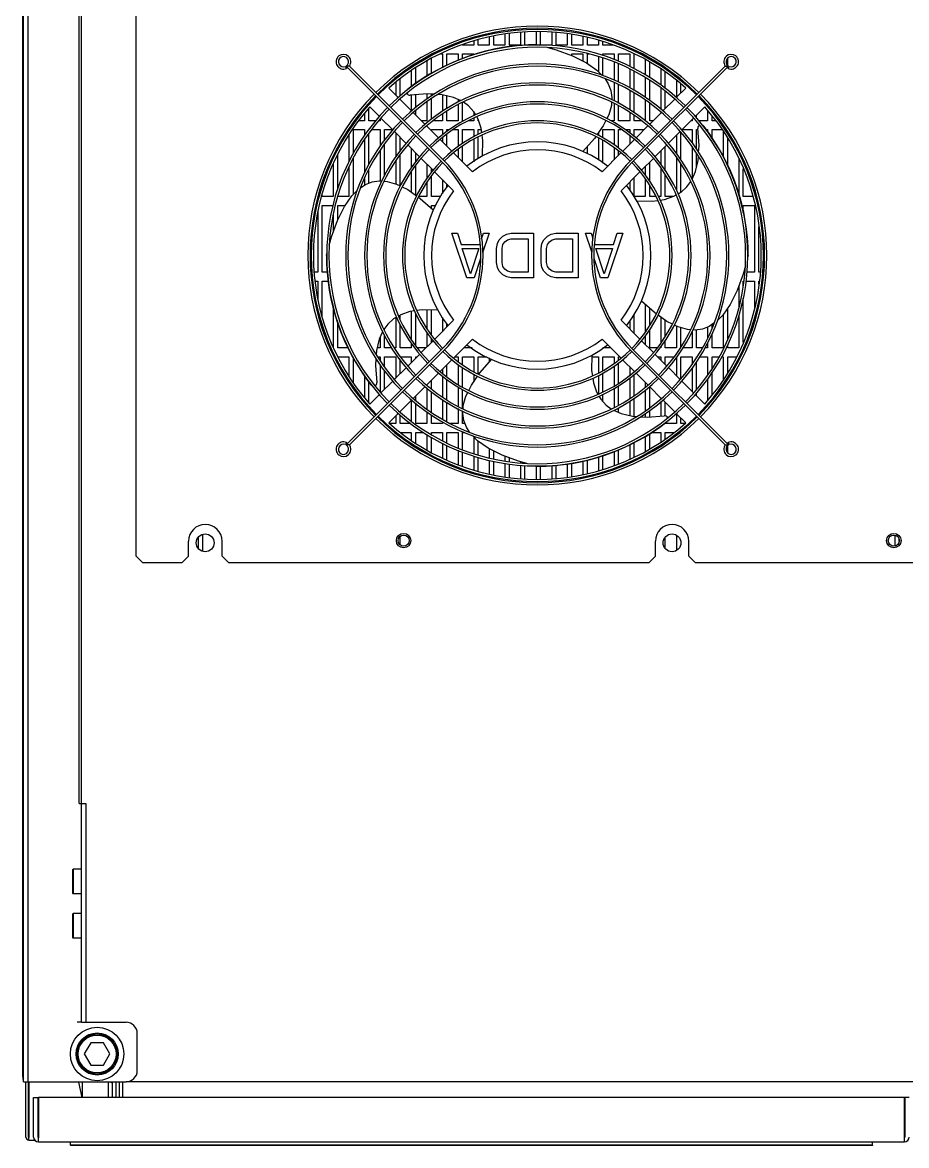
# Model space of a CAD drawing. Header units: millimetres. Extents: x 0 to 100, y -1 to 80.
# Drawn here: x 0 to 39.7, y 0 to 50.4 of the extents above; entities that cross this region are included whole.
import ezdxf

# ---------------------------------------------------------------- set-up
doc = ezdxf.new("R2010")
doc.units = ezdxf.units.MM
for name, color, linetype in [('2017-00020_0', 7, 'Continuous'), ('2401-00913_0', 7, 'Continuous'), ('2403-00027_S-M6-0_0', 7, 'Continuous'), ('2404-00013-D12D24-P_0', 7, 'Continuous'), ('2404-00038-S-D12_0', 7, 'Continuous'), ('4204-00012_0', 7, 'Continuous'), ('4212-01148_1X_0', 7, 'Continuous'), ('4212-16188_0', 7, 'Continuous'), ('4212-59911_0', 7, 'Continuous'), ('4212-62024_0', 7, 'Continuous'), ('4212-63792_0', 7, 'Continuous'), ('4212-63795_0', 7, 'Continuous'), ('4212-94039_0', 7, 'Continuous'), ('4212-97727_0', 7, 'Continuous'), ('4212-KH007_0', 7, 'Continuous'), ('4215-00605_0', 7, 'Continuous'), ('4215-00863_0', 7, 'Continuous'), ('DSJIAOLIAN_6_0', 7, 'Continuous'), ('QIANSHANHENLIAN_24_0', 7, 'Continuous'), ('ZUOQIANLIZHU_32_0', 7, 'Continuous')]:
    doc.layers.add(name, color=color, linetype=linetype)

msp = doc.modelspace()

# ---------------------------------------------------------------- linework, layer by layer
at = {"layer": '2017-00020_0', "color": 7, "linetype": 'Continuous'}
for p, q in [((23.105, 49.424), (23.195, 49.4)), ((16.867, 47.047), (16.436, 47.478)), ((29.774, 47.478), (29.343, 47.047)), ((17.468, 46.445), (16.937, 46.976)), ((18.833, 47.178), (18.652, 47.189)), ((29.273, 46.976), (28.745, 46.448)), ((15.587, 46.629), (16.018, 46.198)), ((20.02, 46.673), (19.785, 46.843)), ((30.192, 46.198), (30.623, 46.629)), ((16.089, 46.128), (16.62, 45.597)), ((18.071, 45.843), (17.54, 46.374)), ((20.447, 46.088), (20.391, 46.184)), ((26.312, 46.281), (26.225, 46.104)), ((28.674, 46.378), (28.143, 45.847)), ((29.593, 45.6), (30.121, 46.128)), ((16.691, 45.525), (17.222, 44.994)), ((18.673, 45.24), (18.141, 45.772)), ((28.072, 45.775), (27.535, 45.239)), ((28.992, 44.998), (29.523, 45.529)), ((17.293, 44.924), (17.825, 44.392)), ((19.276, 44.638), (18.744, 45.17)), ((27.464, 45.168), (26.931, 44.635)), ((28.384, 44.39), (28.92, 44.927)), ((20.197, 43.716), (19.347, 44.567)), ((26.86, 44.563), (26.013, 43.716)), ((30.323, 44.232), (30.335, 44.421)), ((17.895, 44.321), (18.427, 43.789)), ((27.78, 43.786), (28.313, 44.319)), ((18.498, 43.718), (19.349, 42.868)), ((26.861, 42.868), (27.708, 43.715)), ((29.818, 43.045), (29.989, 43.282)), ((27.576, 42.414), (28.27, 42.399)), ((28.27, 42.399), (28.506, 42.433)), ((29.233, 42.618), (29.336, 42.678)), ((19.938, 38.96), (19.272, 40.96)), ((19.272, 40.96), (19.522, 40.96)), ((19.522, 40.96), (19.688, 40.449)), ((20.607, 40.711), (20.688, 40.96)), ((20.938, 40.96), (20.647, 40.085)), ((20.688, 40.96), (20.938, 40.96)), ((21.563, 40.832), (21.73, 40.917)), ((21.73, 40.917), (21.938, 40.96)), ((21.938, 40.96), (22.938, 40.96)), ((22.938, 40.96), (22.938, 38.96)), ((23.563, 40.832), (23.73, 40.917)), ((23.73, 40.917), (23.938, 40.96)), ((23.938, 40.96), (24.938, 40.96)), ((24.938, 40.96), (24.938, 38.96)), ((25.553, 40.117), (25.272, 40.96)), ((25.272, 40.96), (25.522, 40.96)), ((25.522, 40.96), (25.6, 40.72)), ((26.938, 40.96), (26.272, 38.96)), ((26.522, 40.449), (26.688, 40.96)), ((26.688, 40.96), (26.938, 40.96)), ((19.688, 40.449), (20.522, 40.449)), ((20.522, 40.449), (20.542, 40.51)), ((21.272, 40.279), (21.313, 40.492)), ((21.313, 40.492), (21.397, 40.662)), ((21.397, 40.662), (21.563, 40.832)), ((21.522, 40.279), (21.563, 40.449)), ((21.563, 40.449), (21.647, 40.577)), ((21.647, 40.577), (21.772, 40.662)), ((21.772, 40.662), (21.938, 40.705)), ((21.938, 40.705), (22.688, 40.705)), ((22.688, 40.705), (22.688, 39.215)), ((23.272, 40.279), (23.313, 40.492)), ((23.313, 40.492), (23.397, 40.662)), ((23.397, 40.662), (23.563, 40.832)), ((23.522, 40.279), (23.563, 40.449)), ((23.563, 40.449), (23.647, 40.577)), ((23.647, 40.577), (23.772, 40.662)), ((23.772, 40.662), (23.938, 40.705)), ((23.938, 40.705), (24.688, 40.705)), ((24.688, 40.705), (24.688, 39.215)), ((25.668, 40.51), (25.688, 40.449)), ((25.688, 40.449), (26.522, 40.449)), ((13.64, 39.96), (13.665, 40.05)), ((20.105, 39.13), (19.73, 40.279)), ((19.73, 40.279), (20.48, 40.279)), ((20.48, 40.279), (20.105, 39.13)), ((21.272, 39.641), (21.272, 40.279)), ((21.522, 39.641), (21.522, 40.279)), ((23.272, 39.641), (23.272, 40.279)), ((23.522, 39.641), (23.522, 40.279)), ((26.105, 39.13), (25.73, 40.279)), ((25.73, 40.279), (26.48, 40.279)), ((26.48, 40.279), (26.105, 39.13)), ((32.57, 39.96), (32.545, 39.87)), ((20.559, 39.821), (20.272, 38.96)), ((21.313, 39.428), (21.272, 39.641)), ((21.397, 39.258), (21.313, 39.428)), ((21.563, 39.471), (21.522, 39.641)), ((21.647, 39.343), (21.563, 39.471)), ((21.772, 39.258), (21.647, 39.343)), ((23.313, 39.428), (23.272, 39.641)), ((23.397, 39.258), (23.313, 39.428)), ((23.563, 39.471), (23.522, 39.641)), ((23.647, 39.343), (23.563, 39.471)), ((23.772, 39.258), (23.647, 39.343)), ((25.938, 38.96), (25.651, 39.821)), ((20.272, 38.96), (19.938, 38.96)), ((21.563, 39.088), (21.397, 39.258)), ((21.73, 39.003), (21.563, 39.088)), ((21.938, 38.96), (21.73, 39.003)), ((21.938, 39.215), (21.772, 39.258)), ((22.688, 39.215), (21.938, 39.215)), ((22.938, 38.96), (21.938, 38.96)), ((23.563, 39.088), (23.397, 39.258)), ((23.73, 39.003), (23.563, 39.088)), ((23.938, 38.96), (23.73, 39.003)), ((23.938, 39.215), (23.772, 39.258)), ((24.688, 39.215), (23.938, 39.215)), ((24.938, 38.96), (23.938, 38.96)), ((26.272, 38.96), (25.938, 38.96)), ((17.94, 37.521), (17.704, 37.487)), ((18.634, 37.506), (17.94, 37.521)), ((16.392, 36.875), (16.221, 36.638)), ((16.977, 37.302), (16.874, 37.242)), ((19.349, 37.052), (18.502, 36.205)), ((27.712, 36.202), (26.861, 37.052)), ((18.43, 36.134), (17.897, 35.601)), ((19.35, 35.357), (20.197, 36.204)), ((26.013, 36.204), (26.863, 35.353)), ((28.315, 35.599), (27.783, 36.131)), ((15.887, 35.688), (15.875, 35.499)), ((17.826, 35.53), (17.29, 34.993)), ((28.917, 34.996), (28.385, 35.528)), ((17.218, 34.922), (16.687, 34.391)), ((18.746, 34.752), (19.279, 35.285)), ((26.934, 35.282), (27.466, 34.75)), ((29.519, 34.395), (28.988, 34.926)), ((16.617, 34.32), (16.089, 33.792)), ((18.138, 34.145), (18.675, 34.681)), ((27.537, 34.68), (28.069, 34.148)), ((30.121, 33.792), (29.59, 34.323)), ((17.536, 33.542), (18.067, 34.073)), ((19.898, 33.639), (19.985, 33.816)), ((25.763, 33.832), (25.819, 33.736)), ((28.139, 34.077), (28.67, 33.546)), ((16.018, 33.722), (15.587, 33.291)), ((16.937, 32.944), (17.465, 33.472)), ((28.742, 33.475), (29.273, 32.944)), ((30.623, 33.291), (30.192, 33.722)), ((16.436, 32.442), (16.867, 32.873)), ((26.19, 33.247), (26.425, 33.077)), ((29.343, 32.873), (29.774, 32.442)), ((27.377, 32.742), (27.558, 32.731)), ((23.105, 30.495), (23.015, 30.52))]:
    msp.add_line(p, q, dxfattribs=at)
for points in [[(23.57, 49.297), (23.946, 49.194), (24.683, 48.925), (25.311, 48.614), (25.783, 48.285), (26.018, 48.047)], [(26.148, 47.888), (26.29, 47.67), (26.406, 47.368), (26.452, 47.05), (26.445, 46.948)], [(18.478, 47.2), (18.171, 47.219), (17.406, 47.163)], [(19.683, 46.905), (19.341, 47.058), (18.833, 47.178)], [(20.34, 46.271), (20.258, 46.411), (20.02, 46.673)], [(26.438, 46.839), (26.428, 46.697), (26.312, 46.281)], [(20.618, 45.462), (20.587, 45.674), (20.447, 46.088)], [(26.181, 46.014), (26.065, 45.778), (25.783, 45.375)], [(30.345, 44.589), (30.364, 44.894), (30.308, 45.659)], [(20.651, 44.431), (20.666, 45.125), (20.632, 45.36)], [(25.725, 45.292), (25.669, 45.212), (25.155, 44.63)], [(30.05, 43.382), (30.203, 43.724), (30.323, 44.232)], [(13.768, 40.425), (13.871, 40.801), (14.14, 41.538), (14.451, 42.166), (14.78, 42.638), (15.021, 42.876)], [(15.177, 43.003), (15.395, 43.145), (15.697, 43.261), (16.015, 43.307), (16.122, 43.3)], [(16.228, 43.293), (16.368, 43.283), (16.784, 43.167), (16.956, 43.082)], [(17.045, 43.038), (17.287, 42.92), (17.688, 42.64)], [(29.422, 42.729), (29.556, 42.807), (29.818, 43.045)], [(17.77, 42.582), (17.853, 42.524), (18.435, 42.01)], [(28.609, 42.448), (28.819, 42.478), (29.233, 42.618)], [(32.442, 39.495), (32.339, 39.119), (32.07, 38.382), (31.759, 37.754), (31.43, 37.282), (31.189, 37.044)], [(28.44, 37.338), (28.357, 37.396), (27.775, 37.91)], [(17.601, 37.472), (17.391, 37.442), (16.977, 37.302)], [(16.788, 37.191), (16.654, 37.113), (16.392, 36.875)], [(29.165, 36.882), (28.923, 37), (28.522, 37.28)], [(29.982, 36.627), (29.842, 36.637), (29.426, 36.753), (29.254, 36.838)], [(31.033, 36.917), (30.815, 36.775), (30.513, 36.659), (30.195, 36.613), (30.088, 36.62)], [(16.16, 36.538), (16.007, 36.196), (15.887, 35.688)], [(15.865, 35.331), (15.846, 35.026), (15.902, 34.261)], [(25.559, 35.489), (25.544, 34.795), (25.578, 34.56)], [(20.485, 34.628), (20.541, 34.708), (21.055, 35.29)], [(20.029, 33.906), (20.145, 34.142), (20.427, 34.545)], [(25.592, 34.458), (25.623, 34.246), (25.763, 33.832)], [(19.772, 33.081), (19.782, 33.223), (19.898, 33.639)], [(25.87, 33.649), (25.952, 33.509), (26.19, 33.247)], [(20.062, 32.032), (19.92, 32.25), (19.804, 32.552), (19.758, 32.87), (19.765, 32.972)], [(26.527, 33.015), (26.869, 32.862), (27.377, 32.742)], [(27.732, 32.72), (28.039, 32.701), (28.804, 32.757)], [(22.64, 30.623), (22.264, 30.726), (21.527, 30.995), (20.899, 31.306), (20.427, 31.635), (20.192, 31.873)]]:
    msp.add_lwpolyline(points, dxfattribs=at)
for centre, radius, start, end in [((23.105, 39.96), 10.05, 48.4227, 131.5773), ((23.105, 39.96), 9.464, 90, 127.8739), ((14.405, 48.66), 0.31, 294.8049, 306), ((31.805, 48.66), 0.31, 234, 245.1951), ((17.387, 47.312), 0.15, 127.8739, 158.1392), ((17.387, 47.312), 0.15, 206.6536, 277.2965), ((23.105, 39.96), 10.05, 138.4227, 221.5773), ((23.105, 39.96), 10.05, 318.4227, 41.5773), ((30.457, 45.678), 0.15, 116.6536, 187.2965), ((30.457, 45.678), 0.15, 37.8739, 68.1392), ((23.105, 39.96), 9.464, 0, 37.8739), ((23.105, 39.96), 5.1, 51.7714, 128.2286), ((23.105, 39.96), 4.75, 52.2567, 127.7433), ((23.105, 39.96), 5.1, 141.7714, 218.2286), ((23.105, 39.96), 4.75, 142.2567, 217.7433), ((23.105, 39.96), 4.75, 322.2567, 37.7433), ((23.105, 39.96), 5.1, 321.7714, 38.2286), ((23.105, 39.96), 9.464, 180, 217.8739), ((23.105, 39.96), 5.1, 231.7714, 308.2286), ((23.105, 39.96), 4.75, 232.2567, 307.7433), ((15.753, 34.242), 0.15, 217.8739, 248.1392), ((15.753, 34.242), 0.15, 296.6536, 7.2965), ((23.105, 39.96), 10.05, 228.4227, 311.5773), ((23.105, 39.96), 9.464, 270, 307.8739), ((28.823, 32.608), 0.15, 26.6536, 97.2965), ((28.823, 32.608), 0.15, 307.8739, 338.1392), ((14.405, 31.26), 0.31, 54, 65.1951), ((31.805, 31.26), 0.31, 114.8049, 126)]:
    msp.add_arc(centre, radius, start, end, dxfattribs=at)
at = {"layer": '2401-00913_0', "color": 7, "linetype": 'Continuous'}
for p, q in [((3.061, 4.61), (2.773, 4.11)), ((3.639, 4.61), (3.061, 4.61)), ((3.927, 4.11), (3.639, 4.61)), ((2.773, 4.11), (3.061, 3.61)), ((3.639, 3.61), (3.927, 4.11)), ((3.061, 3.61), (3.639, 3.61))]:
    msp.add_line(p, q, dxfattribs=at)
for radius in [0.9, 0.85]:
    msp.add_circle((3.35, 4.11), radius, dxfattribs=at)
at = {"layer": '2403-00027_S-M6-0_0', "color": 7, "linetype": 'Continuous'}
for p, q in [((2.25, 12.382), (2.28, 12.412)), ((2.25, 12.382), (2.25, 11.338)), ((2.28, 12.412), (2.28, 11.308)), ((2.65, 12.412), (2.28, 12.412)), ((2.25, 11.338), (2.28, 11.308)), ((2.65, 11.308), (2.28, 11.308)), ((2.25, 10.382), (2.28, 10.412)), ((2.25, 10.382), (2.25, 9.338)), ((2.28, 10.412), (2.28, 9.308)), ((2.65, 10.412), (2.28, 10.412)), ((2.25, 9.338), (2.28, 9.308)), ((2.65, 9.308), (2.28, 9.308))]:
    msp.add_line(p, q, dxfattribs=at)
at = {"layer": '2404-00013-D12D24-P_0', "color": 7, "linetype": 'Continuous'}
msp.add_circle((3.35, 4.11), 1.2, dxfattribs=at)
at = {"layer": '2404-00038-S-D12_0', "color": 7, "linetype": 'Continuous'}
for p, q in [((3.129, 3.191), (3.129, 3.239)), ((3.35, 3.165), (3.35, 3.213))]:
    msp.add_line(p, q, dxfattribs=at)
msp.add_circle((3.35, 4.11), 0.945, dxfattribs=at)
at = {"layer": '4204-00012_0', "color": 7, "linetype": 'Continuous'}
for p, q in [((14.54, 48.359), (14.499, 48.45)), ((14.528, 48.466), (18.827, 44.167)), ((14.603, 48.462), (14.567, 48.463)), ((14.671, 48.465), (18.898, 44.238)), ((31.539, 48.465), (27.312, 44.238)), ((31.682, 48.466), (27.383, 44.167)), ((31.607, 48.462), (31.643, 48.463)), ((31.67, 48.359), (31.711, 48.45)), ((18.827, 35.753), (14.528, 31.454)), ((18.898, 35.682), (14.671, 31.455)), ((27.312, 35.682), (31.539, 31.455)), ((27.383, 35.753), (31.682, 31.454)), ((14.54, 31.561), (14.499, 31.47)), ((14.603, 31.458), (14.567, 31.457)), ((31.607, 31.458), (31.643, 31.457)), ((31.67, 31.561), (31.711, 31.47))]:
    msp.add_line(p, q, dxfattribs=at)
for points in [[(14.567, 48.463), (14.539, 48.465), (14.528, 48.466)], [(14.671, 48.465), (14.661, 48.464), (14.635, 48.463), (14.603, 48.462)], [(31.539, 48.465), (31.549, 48.464), (31.575, 48.463), (31.607, 48.462)], [(31.643, 48.463), (31.671, 48.465), (31.682, 48.466)], [(14.567, 31.457), (14.539, 31.455), (14.528, 31.454)], [(14.671, 31.455), (14.662, 31.456), (14.635, 31.457), (14.603, 31.458)], [(31.539, 31.455), (31.548, 31.456), (31.575, 31.457), (31.607, 31.458)], [(31.643, 31.457), (31.671, 31.455), (31.682, 31.454)]]:
    msp.add_lwpolyline(points, dxfattribs=at)
for centre, radius, start, end in [((23.105, 39.96), 10.3, 45.2785, 134.7215), ((23.105, 39.96), 10.2, 45.281, 134.7182), ((14.405, 48.66), 0.33, 323.7147, 294.0752), ((23.105, 39.96), 9.45, 45.3042, 134.6958), ((23.105, 39.96), 9.35, 45.3074, 134.6926), ((31.805, 48.66), 0.33, 245.9248, 216.2853), ((14.405, 48.66), 0.23, 302.4441, 294.0752), ((23.105, 39.96), 8.6, 45.3334, 134.6664), ((23.105, 39.96), 8.5, 45.3373, 134.6624), ((31.805, 48.66), 0.23, 245.9248, 237.5559), ((23.105, 39.96), 7.75, 45.37, 134.629), ((23.105, 39.96), 7.65, 45.3748, 134.6241), ((23.105, 39.96), 10.3, 135.2785, 224.7215), ((23.105, 39.96), 10.2, 135.2818, 224.719), ((23.105, 39.96), 10.2, 315.2818, 44.719), ((23.105, 39.96), 10.3, 315.2785, 44.7215), ((23.105, 39.96), 9.45, 135.3042, 224.6958), ((23.105, 39.96), 9.35, 135.3074, 224.6926), ((23.105, 39.96), 6.9, 45.4154, 134.584), ((23.105, 39.96), 6.8, 45.4215, 134.5779), ((23.105, 39.96), 9.35, 315.3074, 44.6926), ((23.105, 39.96), 9.45, 315.3042, 44.6958), ((23.105, 39.96), 8.6, 135.3336, 224.6666), ((23.105, 39.96), 8.5, 135.3376, 224.6627), ((23.105, 39.96), 6.05, 45.4741, 134.4995), ((23.105, 39.96), 5.95, 45.482, 134.5594), ((23.105, 39.96), 8.5, 315.3376, 44.6627), ((23.105, 39.96), 8.6, 315.3336, 44.6666), ((23.105, 39.96), 7.75, 135.371, 224.63), ((23.105, 39.96), 7.75, 315.371, 44.63), ((23.105, 39.96), 7.65, 135.3759, 224.6252), ((23.105, 39.96), 7.65, 315.3759, 44.6252), ((23.105, 39.96), 6.9, 135.416, 224.5846), ((23.105, 39.96), 6.8, 135.4221, 224.5785), ((23.105, 39.96), 6.8, 315.4221, 44.5785), ((23.105, 39.96), 6.9, 315.416, 44.5846), ((23.105, 39.96), 6.05, 135.5005, 224.5259), ((23.105, 39.96), 5.95, 135.4529, 224.518), ((14.62, 39.96), 5.95, 315, 45), ((14.62, 39.96), 6.05, 315, 45), ((31.59, 39.96), 6.05, 135, 225), ((31.59, 39.96), 5.95, 135, 225), ((23.105, 39.96), 5.95, 315.5275, 44.518), ((23.105, 39.96), 6.05, 315.5005, 44.5259), ((23.105, 39.96), 6.05, 225.4741, 314.4995), ((23.105, 39.96), 5.95, 225.482, 314.5594), ((23.105, 39.96), 6.9, 225.4154, 314.584), ((23.105, 39.96), 6.8, 225.4215, 314.5779), ((23.105, 39.96), 7.75, 225.37, 314.629), ((23.105, 39.96), 7.65, 225.3748, 314.6241), ((23.105, 39.96), 8.6, 225.3334, 314.6664), ((23.105, 39.96), 8.5, 225.3373, 314.6624), ((23.105, 39.96), 9.35, 225.3074, 314.6926), ((23.105, 39.96), 9.45, 225.3042, 314.6958), ((23.105, 39.96), 10.3, 225.2785, 314.7215), ((23.105, 39.96), 10.2, 225.281, 314.7182), ((14.405, 31.26), 0.33, 65.9248, 36.2853), ((14.405, 31.26), 0.23, 65.9248, 57.5559), ((31.805, 31.26), 0.33, 143.7147, 114.0752), ((31.805, 31.26), 0.23, 122.4441, 114.0752)]:
    msp.add_arc(centre, radius, start, end, dxfattribs=at)
at = {"layer": '4212-01148_1X_0', "color": 7, "linetype": 'Continuous'}
for p, q in [((2.15, 0.01), (2.15, 0)), ((38.15, 0), (2.15, 0)), ((38.15, 0.01), (38.15, 0))]:
    msp.add_line(p, q, dxfattribs=at)
at = {"layer": '4212-16188_0', "color": 7, "linetype": 'Continuous'}
for p, q in [((21.85, 49.41), (21.85, 49.929)), ((22.35, 49.964), (22.35, 49.41)), ((22.55, 49.41), (22.55, 49.976)), ((23.05, 50.007), (23.05, 49.421)), ((23.25, 49.41), (23.25, 50.001)), ((23.75, 49.971), (23.75, 49.41)), ((23.95, 49.41), (23.95, 49.959)), ((19.75, 49.41), (19.75, 49.422)), ((20.25, 49.578), (20.25, 49.41)), ((20.45, 49.41), (20.45, 49.64)), ((20.95, 49.764), (20.95, 49.41)), ((21.15, 49.41), (21.15, 49.8)), ((21.65, 49.892), (21.65, 49.41)), ((24.45, 49.912), (24.45, 49.41)), ((24.65, 49.41), (24.65, 49.876)), ((25.15, 49.784), (25.15, 49.41)), ((25.35, 49.41), (25.35, 49.747)), ((25.85, 49.612), (25.85, 49.41)), ((26.05, 49.41), (26.05, 49.55)), ((18.771, 49.01), (18.85, 49.01)), ((18.85, 49.01), (18.85, 48.391)), ((19.05, 48.491), (19.05, 49.01)), ((19.05, 49.01), (19.55, 49.01)), ((19.55, 49.01), (19.55, 48.725)), ((20.25, 49.41), (19.75, 49.41)), ((19.75, 48.793), (19.75, 49.01)), ((19.75, 49.01), (20.25, 49.01)), ((20.25, 49.01), (20.25, 48.965)), ((20.95, 49.41), (20.45, 49.41)), ((21.65, 49.41), (21.15, 49.41)), ((22.35, 49.41), (21.85, 49.41)), ((23.75, 49.41), (23.25, 49.41)), ((24.45, 49.41), (23.95, 49.41)), ((25.15, 49.41), (24.65, 49.41)), ((24.65, 48.937), (24.65, 49.01)), ((24.65, 49.01), (25.15, 49.01)), ((25.15, 49.01), (25.15, 48.694)), ((25.85, 49.41), (25.35, 49.41)), ((25.35, 48.587), (25.35, 49.01)), ((25.35, 49.01), (25.427, 49.01)), ((25.85, 49.01), (25.85, 48.994)), ((26.498, 49.41), (26.05, 49.41)), ((26.05, 48.937), (26.05, 49.01)), ((26.05, 49.01), (26.55, 49.01)), ((26.55, 49.01), (26.55, 48.749)), ((26.75, 48.671), (26.75, 49.01)), ((26.75, 49.01), (27.25, 49.01)), ((27.25, 49.01), (27.25, 48.442)), ((27.45, 48.342), (27.45, 49.01)), ((18.15, 48.687), (18.15, 48.01)), ((18.35, 48.142), (18.35, 48.808)), ((25.85, 48.89), (25.85, 48.217)), ((26.05, 48.037), (26.05, 48.833)), ((26.55, 48.642), (26.55, 47.839)), ((26.75, 47.744), (26.75, 48.564)), ((27.95, 48.754), (27.95, 48.063)), ((28.15, 47.939), (28.15, 48.632)), ((31.65, 48.495), (31.65, 48.829)), ((31.65, 48.395), (31.65, 48.434)), ((17.45, 48.263), (17.45, 47.536)), ((17.65, 47.672), (17.65, 48.384)), ((27.25, 48.33), (27.25, 47.484)), ((27.45, 47.375), (27.45, 48.23)), ((27.95, 47.946), (27.95, 47.054)), ((28.65, 48.33), (28.65, 47.602)), ((28.85, 47.454), (28.85, 48.203)), ((16.75, 47.725), (16.75, 47.164)), ((16.95, 47.123), (16.95, 47.882)), ((26.55, 47.727), (26.55, 46.893)), ((26.75, 46.788), (26.75, 47.627)), ((28.15, 46.918), (28.15, 47.822)), ((28.65, 47.482), (28.65, 46.526)), ((29.35, 47.811), (29.35, 47.054)), ((29.55, 47.254), (29.55, 47.654)), ((16.95, 46.967), (16.95, 46.988)), ((17.45, 47.166), (17.45, 46.464)), ((17.65, 46.607), (17.65, 47.181)), ((18.15, 47.218), (18.15, 46.981)), ((18.35, 47.122), (18.35, 47.208)), ((18.35, 46.071), (18.35, 47.003)), ((18.85, 47.174), (18.85, 46.437)), ((19.05, 46.555), (19.05, 47.127)), ((19.55, 46.965), (19.55, 46.845)), ((27.25, 47.374), (27.25, 46.506)), ((27.45, 46.366), (27.45, 47.254)), ((27.95, 46.937), (27.95, 46.01)), ((28.85, 46.554), (28.85, 47.326)), ((15.55, 46.01), (15.55, 46.582)), ((17.65, 46.264), (17.65, 46.474)), ((18.15, 46.857), (18.15, 46.01)), ((19.05, 46.01), (19.05, 46.439)), ((19.55, 46.733), (19.55, 46.01)), ((19.75, 46.01), (19.75, 46.827)), ((20.25, 46.42), (20.25, 46.232)), ((26.55, 46.78), (26.55, 46.01)), ((26.75, 46.01), (26.75, 46.676)), ((28.15, 46.01), (28.15, 46.788)), ((28.65, 46.402), (28.65, 46.354)), ((30.75, 46.466), (30.75, 46.01)), ((15.35, 46.01), (15.107, 46.01)), ((15.35, 46.324), (15.35, 46.01)), ((15.847, 46.01), (15.55, 46.01)), ((16.05, 46.01), (15.982, 46.01)), ((16.05, 46.085), (16.05, 46.01)), ((18.15, 46.01), (17.904, 46.01)), ((18.85, 46.01), (18.436, 46.01)), ((18.85, 46.314), (18.85, 46.01)), ((19.55, 46.01), (19.05, 46.01)), ((19.807, 46.01), (19.75, 46.01)), ((20.25, 46.01), (20.003, 46.01)), ((20.25, 46.123), (20.25, 46.01)), ((20.45, 46.01), (20.45, 46.078)), ((20.473, 46.01), (20.45, 46.01)), ((26.207, 46.01), (26.188, 46.01)), ((26.55, 46.01), (26.413, 46.01)), ((27.25, 46.01), (26.75, 46.01)), ((27.25, 46.382), (27.25, 46.01)), ((27.45, 46.01), (27.45, 46.247)), ((27.775, 46.01), (27.45, 46.01)), ((28.306, 46.01), (28.15, 46.01)), ((30.05, 46.01), (30.004, 46.01)), ((30.05, 46.056), (30.05, 46.01)), ((30.25, 46.134), (30.25, 46.256)), ((30.75, 46.01), (30.363, 46.01)), ((30.95, 46.01), (30.95, 46.208)), ((31.103, 46.01), (30.95, 46.01)), ((14.85, 44.56), (14.85, 45.61)), ((14.85, 45.61), (15.35, 45.61)), ((15.35, 45.61), (15.35, 45.355)), ((15.55, 44.067), (15.55, 45.454)), ((15.66, 45.61), (16.05, 45.61)), ((16.05, 45.61), (16.05, 44.87)), ((16.25, 45.142), (16.25, 45.61)), ((16.25, 45.61), (16.606, 45.61)), ((16.75, 45.466), (16.75, 44.383)), ((18.35, 45.564), (18.35, 45.61)), ((18.35, 45.61), (18.85, 45.61)), ((18.85, 45.61), (18.85, 45.387)), ((19.05, 45.543), (19.05, 45.61)), ((19.05, 45.61), (19.161, 45.61)), ((19.05, 44.864), (19.05, 45.412)), ((19.332, 45.61), (19.55, 45.61)), ((19.55, 45.61), (19.55, 44.85)), ((19.75, 44.984), (19.75, 45.61)), ((19.75, 45.61), (20.25, 45.61)), ((20.25, 45.61), (20.25, 45.282)), ((20.45, 45.396), (20.45, 45.61)), ((20.45, 45.61), (20.597, 45.61)), ((25.85, 45.47), (25.85, 45.344)), ((26.05, 45.24), (26.05, 45.61)), ((26.05, 45.61), (26.55, 45.61)), ((26.55, 45.61), (26.55, 44.931)), ((26.75, 44.778), (26.75, 45.61)), ((26.75, 45.61), (26.873, 45.61)), ((27.059, 45.61), (27.25, 45.61)), ((27.25, 45.61), (27.25, 45.468)), ((27.45, 45.307), (27.45, 45.61)), ((27.45, 45.61), (27.906, 45.61)), ((29.55, 44.246), (29.55, 45.501)), ((29.604, 45.61), (30.05, 45.61)), ((30.05, 45.61), (30.05, 45.025)), ((30.25, 44.729), (30.25, 45.61)), ((30.25, 45.61), (30.312, 45.61)), ((30.685, 45.61), (30.75, 45.61)), ((30.75, 45.61), (30.75, 45.513)), ((30.95, 45.222), (30.95, 45.61)), ((30.95, 45.61), (31.414, 45.61)), ((31.45, 45.557), (31.45, 44.388)), ((14.65, 45.368), (14.65, 44.158)), ((15.35, 45.177), (15.35, 43.655)), ((16.25, 43.574), (16.25, 44.982)), ((16.95, 44.655), (16.95, 45.266)), ((18.85, 45.264), (18.85, 45.064)), ((20.25, 45.169), (20.25, 44.163)), ((20.45, 44.303), (20.45, 45.281)), ((25.85, 45.234), (25.85, 44.24)), ((26.05, 44.1), (26.05, 45.122)), ((27.25, 45.34), (27.25, 44.954)), ((27.45, 45.164), (27.45, 45.179)), ((29.35, 45.356), (29.35, 44.549)), ((31.65, 43.987), (31.65, 45.214)), ((14.15, 42.976), (14.15, 44.51)), ((16.05, 44.699), (16.05, 43.305)), ((16.95, 43.085), (16.95, 44.503)), ((17.45, 44.766), (17.45, 43.897)), ((17.65, 44.176), (17.65, 44.566)), ((19.55, 44.722), (19.55, 44.364)), ((19.75, 44.164), (19.75, 44.863)), ((25.35, 44.519), (25.35, 44.85)), ((26.55, 44.808), (26.55, 44.254)), ((26.75, 44.454), (26.75, 44.65)), ((28.65, 44.656), (28.65, 44.059)), ((28.85, 43.765), (28.85, 44.856)), ((30.05, 44.848), (30.05, 43.382)), ((30.25, 43.922), (30.25, 44.553)), ((13.95, 44.06), (13.95, 42.61)), ((14.65, 43.934), (14.65, 42.61)), ((14.85, 42.707), (14.85, 44.336)), ((16.75, 44.214), (16.75, 43.176)), ((17.65, 42.666), (17.65, 44.011)), ((18.15, 44.066), (18.15, 43.423)), ((27.95, 43.956), (27.95, 43.57)), ((28.15, 43.286), (28.15, 44.156)), ((28.65, 43.892), (28.65, 42.61)), ((29.35, 44.368), (29.35, 42.875)), ((29.55, 42.803), (29.55, 44.074)), ((32.15, 44.324), (32.15, 42.697)), ((15.35, 43.42), (15.35, 43.116)), ((15.55, 43.204), (15.55, 43.843)), ((17.45, 43.726), (17.45, 42.806)), ((18.35, 43.699), (18.35, 43.866)), ((18.35, 42.61), (18.35, 43.525)), ((18.85, 43.366), (18.85, 42.741)), ((27.45, 42.612), (27.45, 43.456)), ((27.95, 43.409), (27.95, 42.61)), ((28.85, 42.61), (28.85, 43.58)), ((32.35, 42.61), (32.35, 43.845)), ((16.25, 43.291), (16.25, 43.34)), ((18.15, 43.239), (18.15, 42.61)), ((19.05, 43.027), (19.05, 43.166)), ((27.25, 43.256), (27.25, 42.898)), ((28.15, 42.61), (28.15, 43.099)), ((13.45, 42.61), (13.45, 42.672)), ((13.95, 42.61), (13.45, 42.61)), ((14.15, 42.61), (14.15, 42.616)), ((14.65, 42.61), (14.15, 42.61)), ((18.15, 42.61), (17.781, 42.61)), ((18.758, 42.61), (18.35, 42.61)), ((27.95, 42.61), (27.452, 42.61)), ((28.423, 42.61), (28.15, 42.61)), ((28.65, 42.61), (28.533, 42.61)), ((29.209, 42.61), (28.85, 42.61)), ((32.777, 42.61), (32.35, 42.61)), ((13.25, 41.927), (13.25, 39.21)), ((13.45, 39.21), (13.45, 42.21)), ((13.45, 42.21), (13.931, 42.21)), ((14.15, 41.559), (14.15, 42.21)), ((14.15, 42.21), (14.482, 42.21)), ((18.35, 42.085), (18.35, 42.21)), ((18.35, 42.21), (18.548, 42.21)), ((32.35, 41.892), (32.35, 42.21)), ((32.35, 42.21), (32.85, 42.21)), ((32.85, 42.21), (32.85, 39.21)), ((13.95, 41.818), (13.95, 41.017)), ((33.05, 39.21), (33.05, 41.249)), ((13.25, 39.21), (13.088, 39.21)), ((13.69, 39.21), (13.45, 39.21)), ((32.419, 39.21), (32.364, 39.21)), ((32.85, 39.21), (32.52, 39.21)), ((33.122, 39.21), (33.05, 39.21)), ((13.142, 38.81), (13.25, 38.81)), ((13.25, 38.81), (13.25, 37.993)), ((13.45, 37.248), (13.45, 38.81)), ((13.45, 38.81), (13.717, 38.81)), ((32.15, 38.601), (32.15, 37.62)), ((32.35, 38.586), (32.35, 38.81)), ((32.35, 38.81), (32.378, 38.81)), ((32.479, 38.81), (32.85, 38.81)), ((32.85, 38.81), (32.85, 37.581)), ((33.05, 38.671), (33.05, 38.81)), ((33.05, 38.81), (33.068, 38.81)), ((32.35, 36.075), (32.35, 38.028)), ((13.95, 37.583), (13.95, 35.81)), ((17.45, 37.451), (17.45, 36.2)), ((17.65, 35.908), (17.65, 37.367)), ((18.15, 37.516), (18.15, 36.679)), ((18.35, 36.397), (18.35, 37.512)), ((27.95, 37.755), (27.95, 36.507)), ((28.15, 36.809), (28.15, 37.578)), ((31.65, 36.167), (31.65, 37.598)), ((14.15, 35.81), (14.15, 36.944)), ((16.75, 37.169), (16.75, 35.81)), ((16.95, 37.088), (16.95, 37.286)), ((16.95, 35.81), (16.95, 36.844)), ((18.85, 37.179), (18.85, 36.554)), ((19.05, 36.754), (19.05, 36.893)), ((27.25, 37.022), (27.25, 36.664)), ((27.45, 36.464), (27.45, 37.308)), ((28.65, 37.191), (28.65, 36.034)), ((28.85, 36.325), (28.85, 37.051)), ((30.95, 36.69), (30.95, 36.863)), ((31.45, 37.311), (31.45, 35.81)), ((32.15, 37.255), (32.15, 35.81)), ((16.25, 36.582), (16.25, 36.678)), ((16.25, 35.81), (16.25, 36.366)), ((18.15, 36.489), (18.15, 35.854)), ((27.95, 36.349), (27.95, 35.964)), ((28.15, 35.81), (28.15, 36.635)), ((29.35, 36.791), (29.35, 35.81)), ((29.55, 35.848), (29.55, 36.719)), ((30.05, 36.537), (30.05, 35.81)), ((30.25, 35.81), (30.25, 36.621)), ((30.75, 36.75), (30.75, 36.267)), ((30.95, 35.81), (30.95, 36.45)), ((14.622, 35.81), (14.15, 35.81)), ((16.05, 35.81), (15.916, 35.81)), ((16.05, 36.293), (16.05, 35.81)), ((16.563, 35.81), (16.25, 35.81)), ((16.75, 35.81), (16.687, 35.81)), ((17.45, 35.81), (16.95, 35.81)), ((17.45, 36.014), (17.45, 35.81)), ((18.106, 35.81), (17.729, 35.81)), ((18.35, 36.054), (18.35, 36.236)), ((20.174, 35.81), (19.804, 35.81)), ((26.406, 35.81), (26.05, 35.81)), ((28.484, 35.81), (28.15, 35.81)), ((28.65, 35.81), (28.607, 35.81)), ((28.65, 35.861), (28.65, 35.81)), ((28.85, 35.81), (28.85, 36.148)), ((29.35, 35.81), (28.85, 35.81)), ((30.05, 35.81), (29.644, 35.81)), ((30.516, 35.81), (30.25, 35.81)), ((30.75, 35.81), (30.636, 35.81)), ((30.75, 36.038), (30.75, 35.81)), ((31.45, 35.81), (30.95, 35.81)), ((31.65, 35.81), (31.65, 35.943)), ((32.15, 35.81), (31.65, 35.81)), ((14.15, 35.41), (14.65, 35.41)), ((14.65, 35.41), (14.65, 34.552)), ((14.85, 34.241), (14.85, 35.352)), ((15.928, 35.41), (16.05, 35.41)), ((16.05, 35.41), (16.05, 35.221)), ((16.25, 34.951), (16.25, 35.41)), ((16.25, 35.41), (16.75, 35.41)), ((16.75, 35.41), (16.75, 34.454)), ((16.957, 35.41), (17.45, 35.41)), ((17.45, 35.41), (17.45, 35.154)), ((17.65, 35.354), (17.65, 35.41)), ((17.65, 35.41), (17.706, 35.41)), ((19.404, 35.41), (19.55, 35.41)), ((19.55, 35.41), (19.55, 35.198)), ((19.75, 35.05), (19.75, 35.41)), ((19.75, 35.41), (20.25, 35.41)), ((20.25, 35.41), (20.25, 34.742)), ((20.45, 34.644), (20.45, 35.41)), ((20.45, 35.41), (20.841, 35.41)), ((20.95, 35.359), (20.95, 35.171)), ((25.557, 35.41), (25.85, 35.41)), ((25.85, 35.41), (25.85, 34.692)), ((26.05, 34.8), (26.05, 35.41)), ((26.05, 35.41), (26.55, 35.41)), ((26.55, 35.41), (26.55, 35.11)), ((26.75, 35.261), (26.75, 35.41)), ((26.75, 35.41), (26.806, 35.41)), ((28.504, 35.41), (28.65, 35.41)), ((28.65, 35.41), (28.65, 35.264)), ((28.85, 35.064), (28.85, 35.41)), ((28.85, 35.41), (29.254, 35.41)), ((29.35, 35.373), (29.35, 34.564)), ((29.55, 34.429), (29.55, 35.41)), ((29.55, 35.41), (30.05, 35.41)), ((30.05, 35.41), (30.05, 35.072)), ((30.25, 35.367), (30.25, 35.41)), ((30.25, 35.41), (30.276, 35.41)), ((30.392, 35.41), (30.75, 35.41)), ((30.75, 35.41), (30.75, 34.585)), ((30.95, 34.888), (30.95, 35.41)), ((30.95, 35.41), (31.273, 35.41)), ((31.385, 35.41), (31.45, 35.41)), ((31.45, 35.41), (31.45, 34.363)), ((31.65, 34.706), (31.65, 35.41)), ((31.65, 35.41), (32.06, 35.41)), ((16.05, 35.058), (16.05, 33.835)), ((16.95, 34.654), (16.95, 35.26)), ((18.85, 34.856), (18.85, 34.669)), ((19.05, 34.508), (19.05, 35.056)), ((19.55, 35.071), (19.55, 34.174)), ((19.75, 34.046), (19.75, 34.933)), ((26.55, 34.994), (26.55, 34.108)), ((26.75, 34.221), (26.75, 35.139)), ((27.25, 34.966), (27.25, 34.577)), ((30.05, 34.894), (30.05, 33.864)), ((30.25, 33.934), (30.25, 35.177)), ((15.35, 34.565), (15.35, 33.596)), ((16.25, 33.954), (16.25, 34.77)), ((18.35, 33.979), (18.35, 34.356)), ((18.85, 34.54), (18.85, 33.614)), ((19.05, 33.475), (19.05, 34.377)), ((20.25, 34.627), (20.25, 34.292)), ((25.85, 34.578), (25.85, 33.749)), ((26.05, 33.835), (26.05, 34.686)), ((27.25, 34.454), (27.25, 33.534)), ((27.45, 34.736), (27.45, 34.766)), ((27.45, 33.672), (27.45, 34.602)), ((30.75, 34.419), (30.75, 33.454)), ((30.95, 33.712), (30.95, 34.698)), ((15.55, 33.338), (15.55, 34.274)), ((18.15, 34.156), (18.15, 34.136)), ((18.15, 34.012), (18.15, 33.065)), ((18.35, 32.917), (18.35, 33.85)), ((19.55, 34.055), (19.55, 33.197)), ((19.75, 33.093), (19.75, 33.933)), ((26.55, 33.993), (26.55, 33.135)), ((26.75, 33.24), (26.75, 34.106)), ((27.95, 34.266), (27.95, 34.041)), ((27.95, 33.915), (27.95, 32.983)), ((28.15, 33.119), (28.15, 34.066)), ((30.25, 33.664), (30.25, 33.786)), ((17.45, 33.456), (17.45, 32.52)), ((17.65, 33.446), (17.65, 33.656)), ((17.65, 32.41), (17.65, 33.324)), ((18.85, 33.494), (18.85, 32.612)), ((19.05, 32.493), (19.05, 33.363)), ((26.05, 33.401), (26.05, 33.727)), ((27.25, 33.418), (27.25, 32.772)), ((27.45, 32.737), (27.45, 33.548)), ((28.65, 33.566), (28.65, 33.528)), ((28.65, 33.392), (28.65, 32.746)), ((28.85, 32.753), (28.85, 33.366)), ((16.95, 32.932), (16.95, 32.953)), ((16.95, 32.41), (16.95, 32.797)), ((18.15, 32.941), (18.15, 32.41)), ((18.35, 32.41), (18.35, 32.805)), ((19.55, 33.085), (19.55, 32.41)), ((19.75, 32.41), (19.75, 32.98)), ((26.55, 33.025), (26.55, 33.004)), ((26.75, 32.915), (26.75, 33.124)), ((27.95, 32.856), (27.95, 32.706)), ((28.15, 32.709), (28.15, 33.002)), ((29.35, 32.866), (29.35, 32.41)), ((16.75, 32.41), (16.476, 32.41)), ((16.75, 32.756), (16.75, 32.41)), ((17.424, 32.41), (16.95, 32.41)), ((18.15, 32.41), (17.65, 32.41)), ((18.85, 32.41), (18.35, 32.41)), ((18.85, 32.496), (18.85, 32.41)), ((19.55, 32.41), (19.212, 32.41)), ((19.859, 32.41), (19.75, 32.41)), ((28.85, 32.41), (28.85, 32.445)), ((29.35, 32.41), (28.85, 32.41)), ((29.55, 32.41), (29.55, 32.666)), ((29.734, 32.41), (29.55, 32.41)), ((16.95, 32.01), (17.45, 32.01)), ((17.45, 32.01), (17.45, 31.657)), ((17.65, 31.536), (17.65, 32.01)), ((17.65, 32.01), (18.013, 32.01)), ((18.15, 31.925), (18.15, 31.233)), ((18.35, 31.919), (18.35, 32.01)), ((18.35, 32.01), (18.85, 32.01)), ((18.35, 31.112), (18.35, 31.801)), ((18.85, 32.01), (18.85, 31.645)), ((19.05, 31.545), (19.05, 32.01)), ((19.05, 32.01), (19.55, 32.01)), ((19.55, 32.01), (19.55, 31.321)), ((19.75, 31.239), (19.75, 32.01)), ((19.75, 32.01), (19.848, 32.01)), ((20.25, 31.814), (20.25, 31.062)), ((27.95, 31.836), (27.95, 31.166)), ((28.15, 31.288), (28.15, 31.971)), ((28.208, 32.01), (28.65, 32.01)), ((28.65, 32.01), (28.65, 31.59)), ((28.85, 31.717), (28.85, 32.01)), ((28.85, 32.01), (29.224, 32.01)), ((18.85, 31.533), (18.85, 30.874)), ((19.05, 30.784), (19.05, 31.434)), ((20.45, 31.005), (20.45, 31.619)), ((20.95, 31.281), (20.95, 30.862)), ((27.25, 31.474), (27.25, 30.825)), ((27.45, 30.915), (27.45, 31.574)), ((31.65, 31.486), (31.65, 31.525)), ((31.65, 31.091), (31.65, 31.425)), ((19.55, 31.214), (19.55, 30.561)), ((19.75, 30.498), (19.75, 31.13)), ((20.25, 30.958), (20.25, 30.342)), ((20.45, 30.28), (20.45, 30.901)), ((20.95, 30.759), (20.95, 30.156)), ((21.15, 30.819), (21.15, 31.182)), ((21.65, 30.95), (21.65, 30.73)), ((21.85, 30.696), (21.85, 30.877)), ((25.35, 30.173), (25.35, 30.779)), ((25.85, 30.918), (25.85, 30.308)), ((26.05, 30.37), (26.05, 30.983)), ((26.55, 31.158), (26.55, 30.526)), ((26.75, 30.599), (26.75, 31.226)), ((21.15, 30.12), (21.15, 30.718)), ((21.65, 30.629), (21.65, 30.028)), ((21.85, 29.991), (21.85, 30.596)), ((22.35, 30.703), (22.35, 30.646)), ((22.35, 30.546), (22.35, 29.956)), ((22.55, 30.631), (22.55, 30.634)), ((22.55, 29.944), (22.55, 30.531)), ((23.05, 30.511), (23.05, 29.913)), ((23.25, 29.919), (23.25, 30.505)), ((23.75, 30.534), (23.75, 29.949)), ((23.95, 29.961), (23.95, 30.551)), ((24.45, 30.598), (24.45, 30.008)), ((24.65, 30.044), (24.65, 30.638)), ((25.15, 30.737), (25.15, 30.136)), ((16.95, 26.965), (16.95, 27.355)), ((28.85, 26.797), (28.85, 27.323)), ((29.35, 27.405), (29.35, 26.715)), ((39.15, 27.406), (39.15, 26.914)), ((39.35, 27.113), (39.35, 27.207))]:
    msp.add_line(p, q, dxfattribs=at)
at = {"layer": '4212-59911_0', "color": 7, "linetype": 'Continuous'}
for p, q in [((0.5, 0.38), (0.5, 2.16)), ((0.5, 2.16), (0.7, 2.16)), ((0.7, 0.38), (0.7, 2.16)), ((0.72, 2.16), (0.72, 0.349)), ((39.58, 2.16), (0.72, 2.16)), ((39.58, 0.349), (39.58, 2.16)), ((39.8, 2.16), (39.6, 2.16)), ((39.6, 2.16), (39.6, 0.38)), ((0.72, 0.16), (0.72, 0.349)), ((0.72, 0.16), (39.58, 0.16)), ((39.58, 0.16), (39.58, 0.349))]:
    msp.add_line(p, q, dxfattribs=at)
for centre, radius, start, end in [((0.72, 0.38), 0.22, 180, 270), ((0.72, 0.38), 0.02, 180, 270), ((39.58, 0.38), 0.22, 270, 0), ((39.58, 0.38), 0.02, 270, 0)]:
    msp.add_arc(centre, radius, start, end, dxfattribs=at)
at = {"layer": '4212-62024_0', "color": 7, "linetype": 'Continuous'}
for p, q in [((2.15, 0.01), (2.15, 0.16)), ((38.15, 0.01), (2.15, 0.01)), ((38.15, 0.01), (38.15, 0.16))]:
    msp.add_line(p, q, dxfattribs=at)
at = {"layer": '4212-63792_0', "color": 7, "linetype": 'Continuous'}
msp.add_line((95.55, 2.86), (4.65, 2.86), dxfattribs=at)
for centre, radius in [((8.2, 27.06), 0.4), ((17.105, 27.16), 0.25), ((29.15, 27.06), 0.4), ((39.105, 27.16), 0.25)]:
    msp.add_circle(centre, radius, dxfattribs=at)
at = {"layer": '4212-63795_0', "color": 7, "linetype": 'Continuous'}
for p, q in [((5.105, 26.46), (5.105, 51.31)), ((7.455, 26.46), (7.455, 27.135)), ((8.955, 26.46), (8.955, 27.135)), ((28.405, 26.46), (28.405, 27.135)), ((29.905, 26.46), (29.905, 27.135)), ((5.105, 26.46), (5.405, 26.16)), ((7.155, 26.16), (7.455, 26.46)), ((8.955, 26.46), (9.255, 26.16)), ((28.105, 26.16), (28.405, 26.46)), ((29.905, 26.46), (30.205, 26.16)), ((7.155, 26.16), (5.405, 26.16)), ((28.105, 26.16), (9.255, 26.16)), ((49.055, 26.16), (30.205, 26.16))]:
    msp.add_line(p, q, dxfattribs=at)
for centre in [(17.105, 27.16), (39.105, 27.16)]:
    msp.add_circle(centre, 0.325, dxfattribs=at)
for centre, radius, start, end in [((23.105, 39.96), 10.15, 45.2823, 134.7177), ((14.405, 48.66), 0.325, 294.0752, 306.1483), ((31.805, 48.66), 0.325, 233.8517, 245.9248), ((23.105, 39.96), 10.15, 135.2824, 224.7176), ((23.105, 39.96), 10.15, 315.2824, 44.7176), ((23.105, 39.96), 10.15, 225.2823, 314.7177), ((14.405, 31.26), 0.325, 53.8517, 65.9248), ((31.805, 31.26), 0.325, 114.0752, 126.1483), ((8.205, 27.135), 0.75, 0, 180), ((29.155, 27.135), 0.75, 0, 180)]:
    msp.add_arc(centre, radius, start, end, dxfattribs=at)
at = {"layer": '4212-94039_0', "color": 7, "linetype": 'Continuous'}
for p, q in [((0, 77.59), (0, 3.13)), ((0, 3.13), (0.05, 3.13))]:
    msp.add_line(p, q, dxfattribs=at)
msp.add_arc((0.17, 3.13), 0.17, 180, 224.9531, dxfattribs=at)
at = {"layer": '4212-97727_0', "color": 7, "linetype": 'Continuous'}
for p, q in [((0.15, 0.38), (0.15, 2.86)), ((0.27, 0.38), (0.27, 2.86)), ((0.29, 2.86), (0.29, 0.356)), ((0.29, 0.24), (0.29, 0.356)), ((0.29, 0.24), (0.551, 0.24))]:
    msp.add_line(p, q, dxfattribs=at)
for radius in [0.14, 0.02]:
    msp.add_arc((0.29, 0.38), radius, 180, 270, dxfattribs=at)
at = {"layer": '4212-KH007_0', "color": 7, "linetype": 'Continuous'}
for p, q in [((7.9, 26.797), (7.9, 27.323)), ((8.1, 26.674), (8.1, 27.446))]:
    msp.add_line(p, q, dxfattribs=at)
at = {"layer": '4215-00605_0', "color": 7, "linetype": 'Continuous'}
for p, q in [((0.05, 2.86), (0.05, 77.86)), ((0.25, 2.86), (0.25, 77.86)), ((2.55, 15.36), (2.55, 65.36)), ((2.65, 15.36), (2.65, 65.36)), ((2.55, 15.36), (2.85, 15.36)), ((2.65, 5.535), (2.65, 15.36)), ((2.85, 15.36), (2.85, 5.535)), ((2.65, 5.535), (2.45, 5.535)), ((2.65, 5.535), (4.65, 5.535)), ((5.15, 3.36), (5.15, 5.035)), ((0.05, 2.86), (4.65, 2.86))]:
    msp.add_line(p, q, dxfattribs=at)
for centre, start, end in [((4.65, 5.035), 0, 90), ((4.65, 3.36), 270, 0)]:
    msp.add_arc(centre, 0.5, start, end, dxfattribs=at)
at = {"layer": '4215-00863_0', "color": 7, "linetype": 'Continuous'}
for q in [(0.03, 3.034), (0.05, 2.96)]:
    msp.add_line((0.03, 2.96), q, dxfattribs=at)
at = {"layer": 'DSJIAOLIAN_6_0', "color": 7, "linetype": 'Continuous'}
for p, q in [((2.678, 2.16), (2.527, 2.838)), ((2.7, 2.16), (2.7, 2.86)), ((3.85, 2.86), (3.85, 2.16)), ((3.963, 2.86), (4.02, 2.81)), ((4.02, 2.81), (4.02, 2.16))]:
    msp.add_line(p, q, dxfattribs=at)
msp.add_arc((2.625, 2.86), 0.1, 180.0008, 192.5288, dxfattribs=at)
at = {"layer": 'QIANSHANHENLIAN_24_0', "color": 7, "linetype": 'Continuous'}
for p, q in [((4.5, 2.16), (4.5, 2.86)), ((39.58, 1.71), (39.6, 1.71)), ((39.58, 0.91), (39.6, 0.91))]:
    msp.add_line(p, q, dxfattribs=at)
at = {"layer": 'ZUOQIANLIZHU_32_0', "color": 7, "linetype": 'Continuous'}
for p, q in [((4.2, 2.16), (4.2, 2.86)), ((4.35, 2.16), (4.35, 2.86))]:
    msp.add_line(p, q, dxfattribs=at)

doc.saveas('drawing.dxf')
